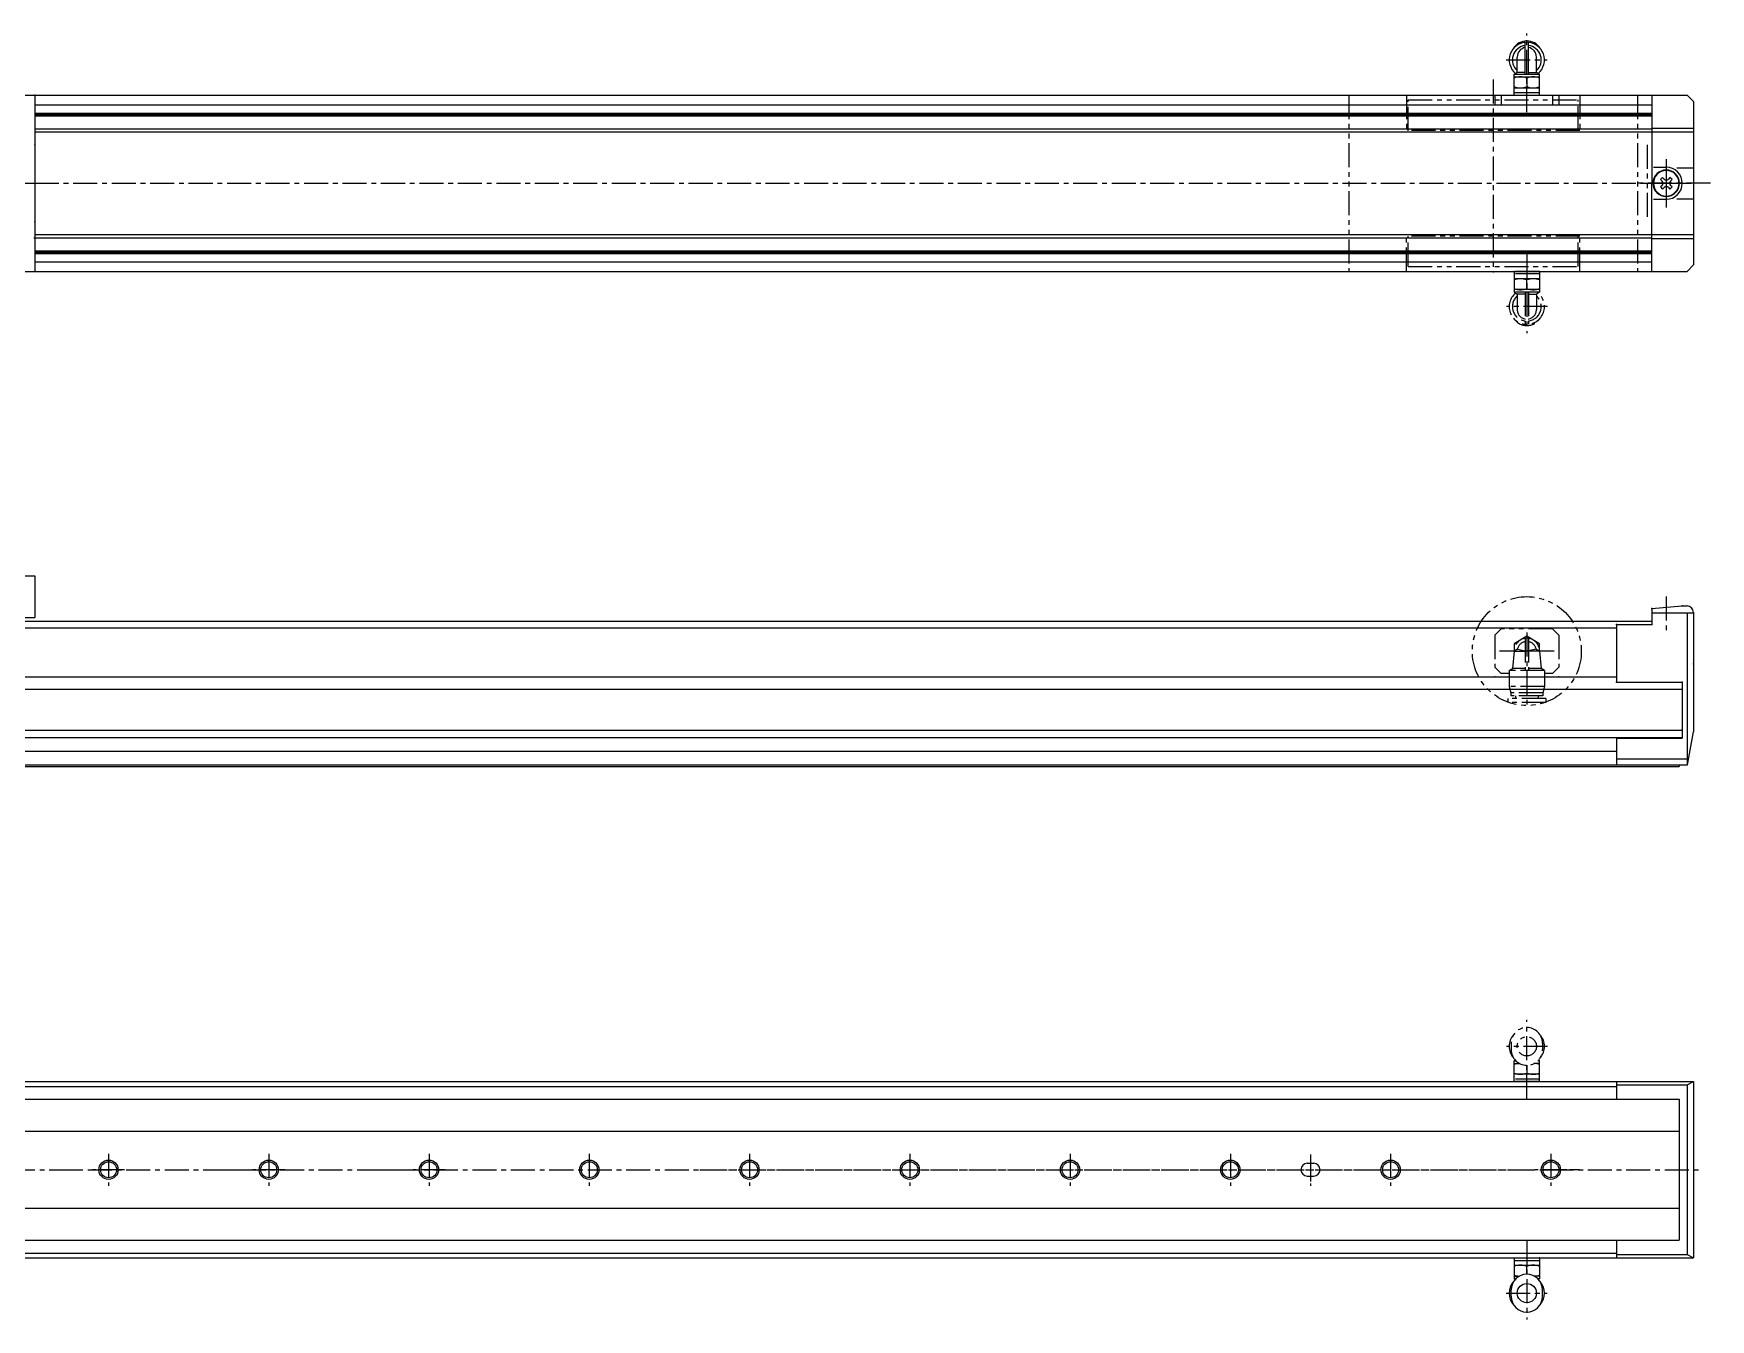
# Model space of a CAD drawing. Extents: x -774 to 210, y 75 to 509.
# Drawn here: x -313 to 210, y 107 to 509 of the extents above; entities that cross this region are included whole.
import ezdxf

# ---------------------------------------------------------------- set-up
doc = ezdxf.new("R2010")
doc.units = 0
for name, pattern in [('CENTER', [12, 7.5, -1.5, 1.5, -1.5]), ('CONTINOUS', [0]), ('PHANTOM', [15, 7.5, -1.5, 1.5, -1.5, 1.5, -1.5])]:
    doc.linetypes.add(name, pattern=pattern)
doc.layers.get('0').update_dxf_attribs({"linetype": 'CONTINUOUS'})
doc.layers.add('CENTER', color=1, linetype='CENTER')

msp = doc.modelspace()

# ---------------------------------------------------------------- linework, layer by layer
at = {"color": 7, "linetype": 'CONTINOUS'}
for p, q in [((152.48, 495.79), (152.48, 505.76)), ((153.48, 495.79), (153.48, 505.76)), ((149.98, 496.36), (149.98, 501.19)), ((155.98, 496.36), (155.98, 501.19)), ((148.98, 495.79), (149.98, 496.36)), ((148.98, 495.79), (156.98, 495.79)), ((148.98, 489.29), (148.98, 495.79)), ((148.98, 494.99), (156.98, 494.99)), ((152.48, 496.36), (149.98, 496.36)), ((152.98, 494.63), (152.98, 491.94)), ((153.48, 496.36), (155.98, 496.36)), ((156.98, 495.79), (155.98, 496.36)), ((156.98, 489.29), (156.98, 495.79)), ((-581.02, 489.29), (191.98, 489.29)), ((-330.52, 489.29), (-312.52, 489.29)), ((-312.52, 489.29), (-312.52, 434.29)), ((142.98, 489.29), (142.98, 486.29)), ((144.98, 489.29), (144.98, 486.29)), ((148.98, 491.59), (156.98, 491.59)), ((148.98, 490.09), (156.98, 490.09)), ((148.98, 489.29), (156.98, 489.29)), ((160.98, 489.29), (160.98, 486.29)), ((162.98, 489.29), (162.98, 486.29)), ((191.98, 489.29), (191.98, 461.79)), ((191.98, 489.29), (202.98, 489.29)), ((204.98, 487.29), (202.98, 489.29)), ((204.98, 487.29), (204.98, 436.29)), ((-312.52, 486.29), (191.98, 486.29)), ((-312.52, 483.69), (191.98, 483.69)), ((-312.52, 483.29), (191.98, 483.29)), ((-312.52, 482.88), (191.98, 482.88)), ((-312.52, 478.79), (191.98, 478.79)), ((-312.52, 477.79), (191.98, 477.79)), ((191.98, 478.99), (204.98, 478.99)), ((191.98, 477.79), (204.98, 477.79)), ((192.49, 466.79), (196.48, 466.79)), ((199.8, 466.59), (204.98, 466.59)), ((191.98, 434.29), (191.98, 461.79)), ((195.32, 463.6), (194.67, 462.95)), ((194.67, 462.95), (195.17, 462.45)), ((195.17, 461.12), (194.67, 460.63)), ((194.67, 460.63), (195.32, 459.98)), ((195.82, 463.1), (195.32, 463.6)), ((195.32, 459.98), (195.82, 460.47)), ((197.64, 463.6), (197.15, 463.1)), ((197.15, 460.47), (197.64, 459.98)), ((198.29, 462.95), (197.64, 463.6)), ((197.64, 459.98), (198.29, 460.63)), ((197.8, 462.45), (198.29, 462.95)), ((198.29, 460.63), (197.8, 461.12)), ((192.49, 456.79), (196.48, 456.79)), ((199.8, 456.98), (204.98, 456.98)), ((-312.81, 444.79), (191.98, 444.79)), ((-312.52, 445.79), (191.98, 445.79)), ((191.98, 445.79), (204.98, 445.79)), ((-312.52, 440.69), (191.98, 440.69)), ((-312.52, 440.29), (191.98, 440.29)), ((-312.52, 439.88), (191.98, 439.88)), ((191.98, 444.59), (204.98, 444.59)), ((-581.02, 434.29), (191.98, 434.29)), ((-330.52, 434.29), (-312.52, 434.29)), ((-312.52, 437.29), (191.98, 437.29)), ((191.98, 434.29), (202.98, 434.29)), ((204.98, 436.29), (202.98, 434.29)), ((-331.02, 339.29), (-312.52, 339.29)), ((-312.52, 339.29), (-312.52, 326.29)), ((191.98, 329.06), (201.48, 329.89)), ((201.48, 329.89), (202.98, 329.89)), ((-575.02, 325.09), (191.98, 325.09)), ((-402.52, 326.29), (-312.52, 326.29)), ((191.98, 329.01), (191.98, 324.09)), ((191.98, 327.79), (204.98, 327.79)), ((202.98, 327.79), (202.98, 280.29)), ((204.98, 327.89), (204.98, 290.63)), ((-575.02, 323.09), (180.98, 323.09)), ((180.98, 324.09), (191.98, 324.09)), ((180.98, 324.09), (180.98, 306.09)), ((-595.02, 303.96), (201.48, 303.96)), ((-575.02, 307.79), (180.98, 307.79)), ((180.98, 306.09), (201.48, 306.09)), ((201.48, 306.09), (201.48, 291.29)), ((-595.02, 291.12), (201.48, 291.12)), ((-595.02, 288.79), (201.48, 288.79)), ((180.98, 288.59), (180.98, 280.29)), ((180.98, 288.59), (201.48, 288.59)), ((201.48, 291.29), (201.48, 288.59)), ((203.16, 280.29), (204.98, 290.63)), ((-575.02, 284.62), (180.98, 284.62)), ((-575.02, 280.29), (180.98, 280.29)), ((-463.52, 279.79), (-277.93, 279.79)), ((-302.05, 279.79), (200.48, 279.79)), ((180.98, 282.18), (202.98, 282.18)), ((180.98, 280.29), (203.16, 280.29)), ((200.48, 280.29), (200.48, 279.79)), ((200.48, 280.29), (202.16, 280.29)), ((-601.02, 181.46), (204.98, 181.46)), ((-576.02, 179.96), (180.98, 179.96)), ((180.98, 181.46), (180.98, 175.96)), ((180.98, 180.46), (202.98, 180.46)), ((202.98, 180.46), (204.98, 181.46)), ((202.98, 180.46), (202.98, 127.46)), ((204.98, 181.46), (204.98, 126.46)), ((-591.02, 175.96), (200.48, 175.96)), ((200.48, 175.96), (200.48, 131.96)), ((-591.02, 165.96), (200.48, 165.96)), ((-591.02, 141.96), (200.48, 141.96)), ((-591.02, 131.96), (200.48, 131.96)), ((180.98, 131.96), (180.98, 126.46)), ((-601.02, 126.46), (204.98, 126.46)), ((-576.02, 127.96), (180.98, 127.96)), ((148.98, 126.46), (156.98, 126.46)), ((148.98, 126.46), (148.98, 119.96)), ((148.98, 125.66), (156.98, 125.66)), ((156.98, 126.46), (156.98, 119.96)), ((180.98, 127.46), (202.98, 127.46)), ((202.98, 127.46), (204.98, 126.46)), ((148.98, 124.16), (156.98, 124.16)), ((148.98, 120.76), (150.63, 120.76)), ((152.98, 121.36), (152.98, 123.8)), ((156.98, 120.76), (155.33, 120.76)), ((148.08, 114.46), (148.08, 116.46)), ((148.98, 119.96), (149.55, 119.96)), ((148.98, 119.96), (149.35, 119.75)), ((156.98, 119.96), (156.41, 119.96)), ((156.98, 119.96), (156.61, 119.75)), ((157.88, 114.46), (157.88, 116.46))]:
    msp.add_line(p, q, dxfattribs=at)
at = {"color": 3, "linetype": 'PHANTOM'}
for p, q in [((97.48, 489.29), (97.48, 434.29)), ((115.48, 489.29), (115.48, 478.29)), ((115.98, 487.79), (168.98, 487.79)), ((115.98, 478.18), (115.98, 487.79)), ((168.98, 478.3), (168.98, 487.79)), ((169.48, 489.29), (169.48, 478.29)), ((187.48, 489.29), (187.48, 434.29)), ((169.48, 478.29), (115.48, 478.29)), ((115.98, 478.79), (168.98, 478.79)), ((190.48, 473.79), (190.48, 449.79)), ((115.48, 434.29), (115.48, 445.29)), ((169.48, 445.29), (115.48, 445.29)), ((115.98, 435.79), (115.98, 445.29)), ((115.98, 444.79), (168.98, 444.79)), ((168.98, 435.79), (168.98, 445.29)), ((169.48, 434.29), (169.48, 445.29)), ((115.98, 435.79), (168.98, 435.79)), ((156.98, 434.29), (148.98, 434.29)), ((148.98, 434.29), (148.98, 427.79)), ((156.98, 434.29), (156.98, 427.79)), ((156.98, 433.49), (148.98, 433.49)), ((156.98, 431.99), (148.98, 431.99)), ((152.98, 428.94), (152.98, 431.63)), ((156.98, 428.59), (148.98, 428.59)), ((148.98, 427.79), (149.98, 427.21)), ((156.98, 427.79), (148.98, 427.79)), ((152.48, 427.21), (149.98, 427.21)), ((149.98, 427.21), (149.98, 422.38)), ((152.48, 427.79), (152.48, 417.81)), ((153.48, 427.79), (153.48, 417.81)), ((153.48, 427.21), (155.98, 427.21)), ((156.98, 427.79), (155.98, 427.21)), ((155.98, 427.21), (155.98, 422.38)), ((144.98, 322.79), (142.98, 320.79)), ((142.98, 320.79), (142.98, 310.79)), ((160.98, 322.79), (144.98, 322.79)), ((152.98, 320.41), (148.98, 318.1)), ((152.48, 319.76), (152.48, 309.79)), ((156.98, 318.1), (152.98, 320.41)), ((153.48, 319.76), (153.48, 309.79)), ((162.98, 320.79), (160.98, 322.79)), ((162.98, 320.79), (162.98, 310.79)), ((148.98, 315.79), (148.48, 310.36)), ((148.98, 318.1), (148.98, 315.79)), ((150.04, 316.4), (148.98, 315.79)), ((148.98, 315.79), (152.48, 315.79)), ((150.04, 316.4), (152.48, 315.89)), ((155.92, 316.4), (153.48, 315.89)), ((155.92, 316.4), (156.98, 315.79)), ((156.98, 315.79), (156.98, 318.1)), ((156.98, 315.79), (157.48, 310.36)), ((144.98, 308.79), (142.98, 310.79)), ((147.48, 308.79), (144.98, 308.79)), ((147.48, 309.79), (148.48, 310.36)), ((158.48, 309.79), (147.48, 309.79)), ((147.48, 309.79), (147.48, 304.79)), ((152.48, 310.36), (148.48, 310.36)), ((157.48, 310.36), (153.48, 310.36)), ((158.48, 309.79), (157.48, 310.36)), ((158.48, 309.79), (158.48, 304.79)), ((160.98, 308.79), (158.48, 308.79)), ((160.98, 308.79), (162.98, 310.79)), ((158.48, 304.79), (147.48, 304.79)), ((147.48, 304.79), (147.98, 302.79)), ((158.48, 304.79), (157.98, 302.79)), ((158.88, 300.99), (147.08, 300.99)), ((147.08, 300.99), (147.08, 299.79)), ((158.88, 299.79), (147.08, 299.79)), ((147.98, 302.79), (147.98, 301.79)), ((157.98, 302.79), (147.98, 302.79)), ((157.98, 301.79), (147.98, 301.79)), ((149.48, 301.79), (149.48, 300.99)), ((156.48, 301.79), (156.48, 300.99)), ((157.98, 302.79), (157.98, 301.79)), ((158.88, 300.99), (158.88, 299.79)), ((148.08, 193.46), (148.08, 191.46)), ((157.88, 193.46), (157.88, 191.46)), ((148.98, 187.96), (149.35, 188.17)), ((148.98, 181.46), (148.98, 187.96)), ((148.98, 187.96), (149.55, 187.96)), ((148.98, 187.16), (150.63, 187.16)), ((156.98, 183.76), (148.98, 183.76)), ((152.98, 186.56), (152.98, 184.12)), ((156.98, 187.16), (155.33, 187.16)), ((156.98, 187.96), (156.41, 187.96)), ((156.98, 187.96), (156.61, 188.17)), ((156.98, 181.46), (156.98, 187.96)), ((156.98, 182.26), (148.98, 182.26)), ((156.98, 181.46), (148.98, 181.46))]:
    msp.add_line(p, q, dxfattribs=at)
at = {"color": 7, "linetype": 'CENTER'}
for p, q in [((85.48, 158.71), (85.48, 148.96)), ((85.48, 157.83), (85.48, 150.27))]:
    msp.add_line(p, q, dxfattribs=at)
at = {"color": 7, "linetype": 'CONTINUOUS'}
for p, q in [((84.48, 155.96), (86.48, 155.96)), ((84.48, 151.96), (86.48, 151.96))]:
    msp.add_line(p, q, dxfattribs=at)
at = {"color": 3, "linetype": 'PHANTOM'}
for centre, radius in [((152.98, 315.79), 17), ((152.98, 192.46), 3)]:
    msp.add_circle(centre, radius, dxfattribs=at)
at = {"color": 7, "linetype": 'CONTINOUS'}
for centre, radius in [((-289.52, 153.96), 3), ((-239.52, 153.96), 3), ((-189.52, 153.96), 3), ((-139.52, 153.96), 3), ((-89.52, 153.96), 3), ((-39.52, 153.96), 3), ((10.48, 153.96), 3), ((60.48, 153.96), 3), ((110.48, 153.96), 3), ((160.48, 153.96), 3), ((-289.52, 153.96), 2.5), ((-239.52, 153.96), 2.5), ((-189.52, 153.96), 2.5), ((-139.52, 153.96), 2.5), ((-89.52, 153.96), 2.5), ((-39.52, 153.96), 2.5), ((10.48, 153.96), 2.5), ((60.48, 153.96), 2.5), ((110.48, 153.96), 2.5), ((160.48, 153.96), 2.5), ((152.98, 115.46), 3)]:
    msp.add_circle(centre, radius, dxfattribs=at)
for centre, radius, start, end in [((152.98, 500.29), 5.5, 309.8225, 230.1775), ((152.98, 500.29), 4.5, 96.3794, 228.1897), ((152.98, 501.29), 4.9, 32.3231, 147.6768), ((152.98, 501.19), 3, 99.5941, 180), ((152.98, 500.29), 4.5, 311.8103, 83.6206), ((152.98, 501.19), 3, 0, 80.4059), ((150.98, 489.21), 5.78, 69.7438, 110.2561), ((150.98, 497.36), 5.78, 249.7439, 290.2561), ((154.98, 489.21), 5.78, 69.7439, 110.2561), ((154.98, 497.36), 5.78, 249.7439, 290.2561), ((196.48, 461.79), 4.15, 0, 359.9997), ((196.48, 461.79), 4, 0, 359.9997), ((196.48, 461.79), 5, 270, 90), ((194.5, 461.79), 0.94, 315, 45), ((196.48, 463.77), 0.94, 225.0001, 315), ((196.48, 459.81), 0.94, 45, 135.0001), ((198.46, 461.79), 0.94, 135.0001, 225.0001), ((202.98, 327.89), 2, 0, 90), ((152.98, 116.46), 4.9, 0, 180), ((150.98, 118.39), 5.78, 69.7439, 110.2561), ((150.98, 126.54), 5.78, 249.7439, 266.706), ((154.98, 118.39), 5.78, 69.7439, 110.2561), ((154.98, 126.54), 5.78, 273.2941, 290.2561), ((152.98, 115.46), 5.5, 138.8389, 221.1611), ((152.98, 115.46), 5.5, 318.839, 41.1612), ((152.98, 114.46), 4.9, 180, 0)]:
    msp.add_arc(centre, radius, start, end, dxfattribs=at)
at = {"color": 3, "linetype": 'PHANTOM'}
for centre, radius, start, end in [((150.98, 426.21), 5.78, 69.7439, 110.2561), ((154.98, 426.21), 5.78, 69.7439, 110.2561), ((152.98, 423.29), 5.5, 129.8225, 50.1775), ((152.98, 423.29), 4.5, 131.8103, 263.6206), ((150.98, 434.36), 5.78, 249.7439, 290.2561), ((154.98, 434.36), 5.78, 249.7438, 290.2561), ((152.98, 423.29), 4.5, 276.3794, 48.1897), ((152.98, 422.29), 4.9, 212.3231, 327.6768), ((152.98, 422.38), 3, 180, 260.4059), ((152.98, 422.38), 3, 279.5941, 0), ((152.98, 315.79), 4, 0.0002, 180.0001), ((152.98, 315.79), 3, 99.594, 168.1896), ((152.98, 315.79), 3, 11.8104, 80.406), ((152.98, 192.46), 5.5, 138.839, 221.1612), ((152.98, 193.46), 4.9, 0, 180), ((152.98, 192.46), 5.5, 318.8389, 41.1611), ((152.98, 191.46), 4.9, 180.0001, 0), ((150.98, 181.39), 5.78, 93.2941, 110.2561), ((150.98, 189.54), 5.78, 249.7439, 290.2561), ((154.98, 189.54), 5.78, 249.7439, 290.2561), ((154.98, 181.39), 5.78, 69.7439, 86.706)]:
    msp.add_arc(centre, radius, start, end, dxfattribs=at)
at = {"color": 7, "linetype": 'CONTINUOUS'}
for centre, start, end in [((84.48, 153.96), 90, 270), ((86.48, 153.96), 270, 90)]:
    msp.add_arc(centre, 2, start, end, dxfattribs=at)
at = {"color": 7, "linetype": 'CONTINOUS'}
for p in [(-312.52, 489.29), (152.98, 489.29), (152.98, 489.29), (156.98, 489.29), (-312.52, 473.79), (191.98, 461.79), (196.48, 461.79), (196.48, 461.79), (196.48, 461.79), (204.98, 461.79), (204.98, 461.79), (-312.52, 449.79), (-312.52, 434.29), (148.98, 434.29), (152.98, 434.29), (152.98, 434.29), (152.98, 434.29), (191.98, 434.29), (201.48, 329.89), (191.98, 329.06), (191.98, 329.01), (180.98, 324.09), (191.98, 324.09), (152.98, 315.79), (152.98, 315.79), (204.98, 311.79), (204.98, 311.79), (142.98, 307.79), (162.98, 307.79), (180.98, 306.09), (201.48, 306.09), (152.98, 299.79), (201.48, 291.29), (148.98, 181.46), (152.98, 181.46), (152.98, 181.46), (152.98, 126.46), (152.98, 126.46), (152.98, 126.46), (156.98, 126.46)]:
    msp.add_point(p, dxfattribs=at)
at = {"layer": 'CENTER', "color": 1, "linetype": 'CENTER'}
for p, q in [((152.98, 483.93), (152.98, 508.51)), ((146.53, 500.29), (159.31, 500.29)), ((142.48, 494.17), (142.48, 433.95)), ((196.48, 469.33), (196.48, 454.25)), ((196.48, 469.33), (196.48, 454.25)), ((196.48, 467.79), (196.48, 455.79)), ((196.48, 466.79), (196.48, 456.79)), ((-656.04, 461.79), (-312.52, 461.79)), ((-312.52, 461.79), (204.25, 461.79)), ((210.27, 461.79), (187.14, 461.79)), ((188.94, 461.79), (204.02, 461.79)), ((188.94, 461.79), (204.02, 461.79)), ((190.48, 461.79), (202.48, 461.79)), ((152.98, 439.65), (152.98, 415.06)), ((159.44, 423.29), (146.65, 423.29)), ((196.48, 332.83), (196.48, 321.17)), ((152.98, 321.61), (152.98, 297.8)), ((161.48, 315.79), (144.48, 315.79)), ((158.65, 315.79), (147.89, 315.79)), ((152.98, 176.1), (152.98, 200.69)), ((159.44, 192.46), (146.65, 192.46)), ((-289.52, 158.96), (-289.52, 148.96)), ((-239.52, 158.96), (-239.52, 148.96)), ((-189.52, 158.96), (-189.52, 148.96)), ((-139.52, 158.96), (-139.52, 148.96)), ((-89.52, 158.96), (-89.52, 148.96)), ((-39.52, 158.96), (-39.52, 148.96)), ((10.48, 158.96), (10.48, 148.96)), ((60.48, 158.96), (60.48, 148.96)), ((110.48, 158.96), (110.48, 148.96)), ((160.48, 158.96), (160.48, 148.96)), ((-655.99, 153.96), (206.87, 153.96)), ((-305.08, 153.96), (-296.2, 153.96)), ((-284.52, 153.96), (-294.52, 153.96)), ((-255.08, 153.96), (-246.2, 153.96)), ((-234.52, 153.96), (-244.52, 153.96)), ((-205.08, 153.96), (-196.2, 153.96)), ((-184.52, 153.96), (-194.52, 153.96)), ((-105.08, 153.96), (153.8, 153.96)), ((165.48, 153.96), (155.48, 153.96)), ((157.42, 153.96), (166.3, 153.96)), ((169.42, 153.96), (166.3, 153.96)), ((169.42, 153.96), (166.3, 153.96)), ((152.98, 131.82), (152.98, 107.24)), ((146.53, 115.46), (159.31, 115.46))]:
    msp.add_line(p, q, dxfattribs=at)

doc.saveas('drawing.dxf')
